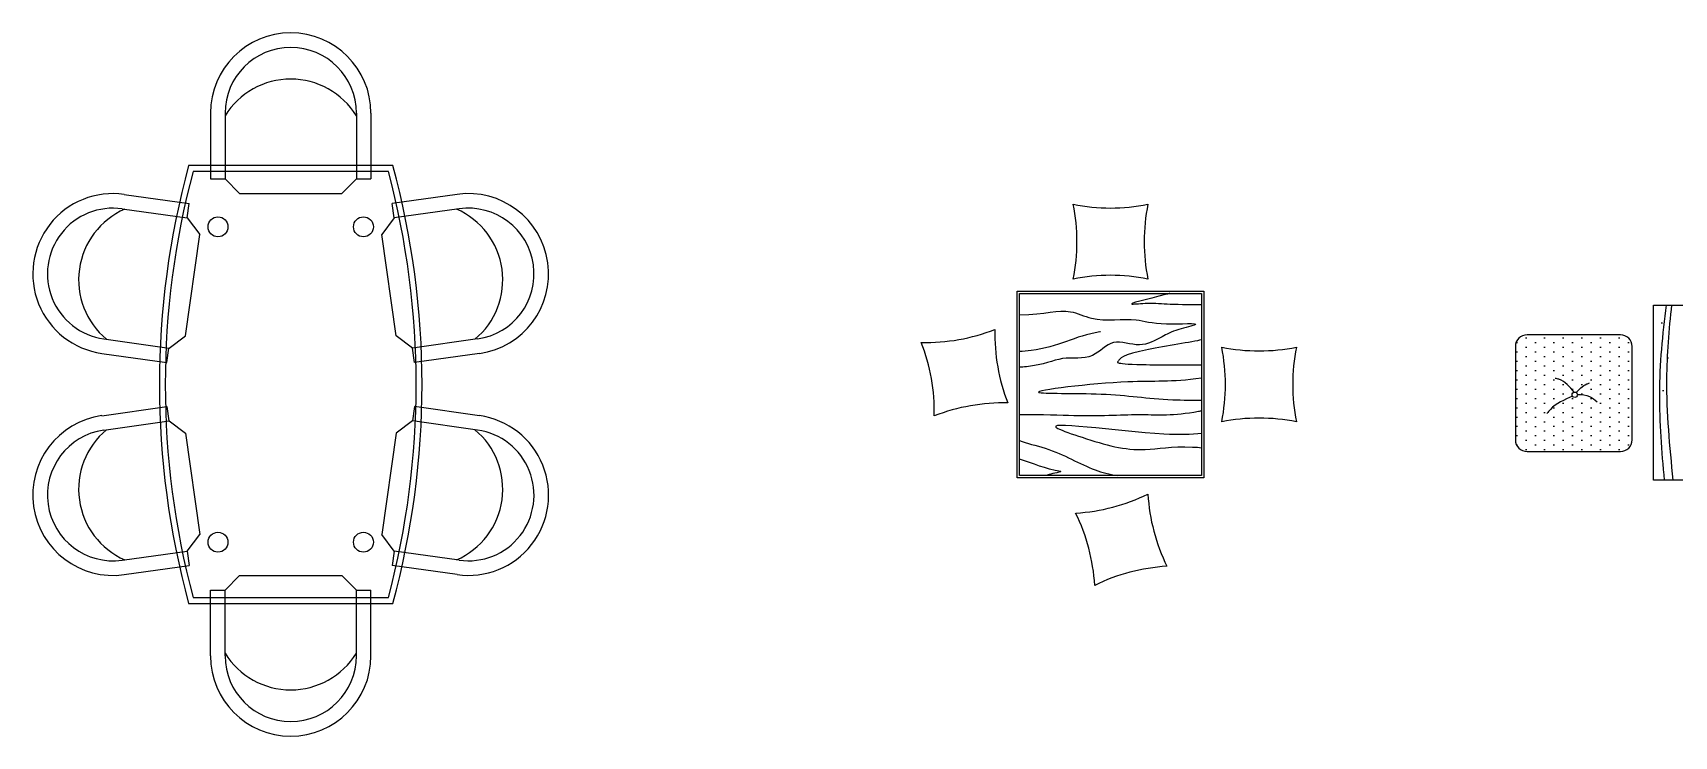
# Model space of a CAD drawing. Header units: inches. Extents: x 3.4 to 45.9, y 14.3 to 39.1.
# Drawn here: x 32.07 to 37.7, y 18.34 to 20.75 of the extents above; entities that cross this region are included whole.
import ezdxf

# ---------------------------------------------------------------- set-up
doc = ezdxf.new("R2010")
doc.units = ezdxf.units.IN
doc.header["$MEASUREMENT"] = 0
for name, color, linetype in [('02', 2, 'Continuous'), ('4', 4, 'Continuous'), ('8', 8, 'Continuous')]:
    doc.layers.add(name, color=color, linetype=linetype)

msp = doc.modelspace()

# ---------------------------------------------------------------- hatches: boundary and pattern name
at = {"layer": '8'}
h = msp.add_hatch(dxfattribs=at)
h.set_pattern_fill('DOTS', color=256, scale=0.51, angle=90, style=0)
h.set_pattern_definition([(90, (-79.981387, -29.286524), (-0.031875, 0.0159375), [0, -0.031875])])
h.paths.add_polyline_path([(38.1128, 20.2551, 0.414214), (38.0728, 20.2951), (37.7528, 20.2951, 0.414214), (37.7128, 20.2551), (37.7128, 19.9351, 0.414214), (37.7528, 19.8951), (38.0728, 19.8951, 0.414214), (38.1128, 19.9351)])
h.paths.add_polyline_path([(38.2968, 19.3462, 0.414214), (38.3368, 19.3062), (38.6568, 19.3062, 0.414214), (38.6968, 19.3462), (38.6968, 19.6662, 0.414214), (38.6568, 19.7062), (38.3368, 19.7062, 0.414214), (38.2968, 19.6662)])
h.paths.add_polyline_path([(37.5147, 19.3162, 0.414214), (37.5547, 19.3562), (37.5547, 19.6762, 0.414214), (37.5147, 19.7162), (37.1947, 19.7162, 0.414214), (37.1547, 19.6762), (37.1547, 19.3562, 0.414214), (37.1947, 19.3162)])
h.paths.add_polyline_path([(38.1257, 19.1058, 0.414214), (38.0857, 19.1458), (37.7657, 19.1458, 0.414214), (37.7257, 19.1058), (37.7257, 18.7858, 0.414214), (37.7657, 18.7458), (38.0857, 18.7458, 0.414214), (38.1257, 18.7858)])
h = msp.add_hatch(dxfattribs=at)
h.set_pattern_fill('AR-SAND', color=256, scale=0.27, style=0)
h.set_pattern_definition([(37.5, (-79.9814, -29.28652), (-0.0170082, 0.5202424), [0, -0.4104, 0, -0.459, 0, -0.43875]), (7.5, (-79.9814, -29.2865), (0.4778397, 0.7619794), [0, -0.2214, 0, -0.3699, 0, -0.14175]), (327.5, (-80.3135, -29.28652), (0.8408183, 0.001528), [0, -0.135, 0, -0.486, 0, -0.6345]), (317.5, (-80.3135, -29.2865), (0.811654, 0.2369724), [0, -0.0675, 0, -0.3186, 0, -0.3645])])
h.paths.add_polyline_path([(37.6278, 19.8182), (37.6278, 19.2182), (38.2278, 19.2182), (38.2278, 19.8182)])
h.paths.add_polyline_path([(38.0668, 19.5954), (38.0668, 19.4853), (37.7826, 19.4853), (37.7826, 19.5954)], flags=16)
h.paths.add_polyline_path([(38.0518, 19.5804), (38.0518, 19.5003), (37.7976, 19.5003), (37.7976, 19.5804)], flags=0)

# ---------------------------------------------------------------- linework, layer by layer
at = {"layer": '02'}
msp.add_lwpolyline([(35.4553, 19.8579), (36.0793, 19.8579), (36.0793, 19.2339), (35.4553, 19.2339)], close=True, dxfattribs=at)
msp.add_circle((37.358, 19.5106), 0.00932, dxfattribs=at)
msp.add_arc((35.5964, 19.247), 0.0008, 279.3323, 80.6677, dxfattribs=at)
for points, knots in [([(35.4553, 19.785), (35.5455, 19.7857), (35.6089, 19.813), (35.7251, 19.7552), (35.8458, 19.7797), (35.9264, 19.7466), (36.1072, 19.7606), (35.9837, 19.7318), (35.939, 19.7063), (35.8652, 19.6665), (35.774, 19.7114), (35.7046, 19.6247), (35.601, 19.6474), (35.5357, 19.61), (35.4614, 19.6053), (35.4553, 19.6049)], [31.769547, 31.769547, 31.769547, 31.769547, 49.395302, 58.837414, 77.942327, 89.871505, 100.291266, 105.577701, 112.562027, 122.881713, 134.038565, 144.632767, 157.551355, 169.852667, 171.533691, 171.533691, 171.533691, 171.533691]), ([(37.671, 19.8182), (37.6583, 19.7175), (37.6394, 19.5171), (37.6552, 19.317), (37.6648, 19.2182)], [6.006844, 6.006844, 6.006844, 6.006844, 36.428834, 66.151267, 66.151267, 66.151267, 66.151267]), ([(37.6897, 19.8182), (37.68, 19.7337), (37.664, 19.5334), (37.6826, 19.3334), (37.6943, 19.2182)], [10.956227, 10.956227, 10.956227, 10.956227, 36.428834, 71.085518, 71.085518, 71.085518, 71.085518]), ([(35.7323, 19.7263), (35.7315, 19.7262), (35.6446, 19.7128), (35.5819, 19.6679), (35.4664, 19.6594), (35.4553, 19.6587)], [90.510305, 90.510305, 90.510305, 90.510305, 90.745706, 117.643026, 121.588165, 121.588165, 121.588165, 121.588165]), ([(36.0793, 19.6988), (36.0474, 19.6911), (35.8048, 19.6552), (35.7975, 19.6269), (35.7853, 19.6197), (35.844, 19.6129), (36.0461, 19.6126), (36.0793, 19.613)], [10.904748, 10.904748, 10.904748, 10.904748, 19.170875, 32.671954, 39.276593, 47.961843, 57.664242, 57.664242, 57.664242, 57.664242]), ([(36.0793, 19.5676), (35.9725, 19.5527), (35.8454, 19.567), (35.3678, 19.5094), (35.7678, 19.5203), (35.9141, 19.4935), (36.0511, 19.492), (36.0793, 19.4924)], [30.457059, 30.457059, 30.457059, 30.457059, 58.723261, 97.17304, 123.911289, 152.133637, 162.661341, 162.661341, 162.661341, 162.661341]), ([(36.0793, 19.4551), (36.0762, 19.4543), (35.9855, 19.4373), (35.8394, 19.4469), (35.7323, 19.4336), (35.5371, 19.443), (35.4553, 19.4419)], [28.342944, 28.342944, 28.342944, 28.342944, 29.194609, 48.683475, 78.191832, 90.579548, 90.579548, 90.579548, 90.579548]), ([(36.0793, 19.3779), (36.0449, 19.3733), (35.8745, 19.372), (35.4628, 19.4348), (35.7258, 19.3454), (35.8535, 19.3092), (35.9824, 19.3364), (36.0712, 19.3303), (36.0793, 19.3292)], [26.40304, 26.40304, 26.40304, 26.40304, 40.422211, 83.188518, 94.278994, 121.850392, 138.545215, 141.094963, 141.094963, 141.094963, 141.094963]), ([(35.4553, 19.3537), (35.4791, 19.3442), (35.5873, 19.3212), (35.6847, 19.2578), (35.764, 19.2381), (35.7898, 19.2339)], [112.96523, 112.96523, 112.96523, 112.96523, 121.98227, 141.96382, 151.271656, 151.271656, 151.271656, 151.271656])]:
    msp.add_open_spline(points, degree=3, knots=knots, dxfattribs=at)
for points, start_tangent in [([(37.3558, 19.5197), (37.304, 19.5636), (37.2905, 19.5665)], (-0.22967, 0.973269)), ([(37.3502, 19.5055), (37.2744, 19.4604), (37.2627, 19.4463)], (-0.83716, -0.546958))]:
    msp.add_spline(points, degree=3, dxfattribs=dict(at, start_tangent=start_tangent))
for points in [[(37.3621, 19.5171), (37.399, 19.5477), (37.4089, 19.5513)], [(37.3672, 19.5118), (37.4088, 19.5045), (37.4348, 19.4868)]]:
    msp.add_spline(points, degree=3, dxfattribs=at)
for points in [[(35.5965, 19.2478), (35.5433, 19.2565), (35.5021, 19.275), (35.4553, 19.2902)], [(35.5965, 19.2462), (35.5777, 19.2431), (35.5605, 19.2388), (35.5439, 19.2339)]]:
    msp.add_open_spline(points, degree=3, dxfattribs=at)
at = {"layer": '4'}
for p, q in [((32.6827, 20.4755), (32.6827, 20.2505)), ((32.7327, 20.4755), (32.7327, 20.2502)), ((33.1827, 20.4755), (33.1827, 20.2502)), ((33.2327, 20.4755), (33.2327, 20.2505)), ((33.3077, 20.2959), (32.6077, 20.2959)), ((33.2924, 20.2759), (32.623, 20.2759)), ((32.6827, 20.2505), (32.7327, 20.2505)), ((32.7327, 20.2502), (32.7824, 20.2005)), ((33.1827, 20.2502), (33.133, 20.2005)), ((33.1827, 20.2505), (33.2327, 20.2505)), ((32.3873, 20.1972), (32.6101, 20.1659)), ((32.7824, 20.2005), (33.133, 20.2005)), ((33.5281, 20.1972), (33.3053, 20.1659)), ((32.3803, 20.1477), (32.6034, 20.1163)), ((32.6031, 20.1164), (32.6101, 20.1659)), ((33.3123, 20.1164), (33.3053, 20.1659)), ((33.5351, 20.1477), (33.312, 20.1163)), ((32.6034, 20.1163), (32.6457, 20.0602)), ((33.312, 20.1163), (33.2697, 20.0602)), ((32.5968, 19.713), (32.6457, 20.0602)), ((33.3186, 19.713), (33.2697, 20.0602)), ((32.3176, 19.7021), (32.5407, 19.6707)), ((32.5407, 19.6707), (32.5968, 19.713)), ((33.3747, 19.6707), (33.3186, 19.713)), ((33.5978, 19.7021), (33.3747, 19.6707)), ((32.3106, 19.6526), (32.5334, 19.6213)), ((32.5334, 19.6213), (32.5404, 19.6708)), ((33.382, 19.6213), (33.375, 19.6708)), ((33.6048, 19.6526), (33.382, 19.6213)), ((32.3106, 19.4391), (32.5334, 19.4705)), ((32.5334, 19.4705), (32.5404, 19.421)), ((33.382, 19.4705), (33.375, 19.421)), ((33.6048, 19.4391), (33.382, 19.4705)), ((32.3176, 19.3896), (32.5407, 19.421)), ((32.5407, 19.421), (32.5968, 19.3788)), ((33.3747, 19.421), (33.3186, 19.3788)), ((33.5978, 19.3896), (33.3747, 19.421)), ((32.5968, 19.3788), (32.6457, 19.0315)), ((33.3186, 19.3788), (33.2697, 19.0315)), ((32.6034, 18.9754), (32.6457, 19.0315)), ((33.312, 18.9754), (33.2697, 19.0315)), ((32.3803, 18.944), (32.6034, 18.9754)), ((32.6031, 18.9754), (32.6101, 18.9259)), ((33.3123, 18.9754), (33.3053, 18.9259)), ((33.5351, 18.944), (33.312, 18.9754)), ((32.3873, 18.8945), (32.6101, 18.9259)), ((33.5281, 18.8945), (33.3053, 18.9259)), ((32.7327, 18.8415), (32.7824, 18.8912)), ((32.7824, 18.8912), (33.133, 18.8912)), ((33.1827, 18.8415), (33.133, 18.8912)), ((32.6077, 18.7959), (33.3077, 18.7959)), ((32.623, 18.8159), (33.2924, 18.8159)), ((32.6827, 18.8412), (32.7327, 18.8412)), ((32.6827, 18.6162), (32.6827, 18.8412)), ((32.7327, 18.6162), (32.7327, 18.8415)), ((33.1827, 18.6162), (33.1827, 18.8415)), ((33.1827, 18.8412), (33.2327, 18.8412)), ((33.2327, 18.6162), (33.2327, 18.8412))]:
    msp.add_line(p, q, dxfattribs=at)
for points in [[(35.4473, 19.8659), (36.0873, 19.8659), (36.0873, 19.2259), (35.4473, 19.2259)], [(37.6278, 19.8182), (38.2278, 19.8182), (38.2278, 19.2182), (37.6278, 19.2182)]]:
    msp.add_lwpolyline(points, close=True, dxfattribs=at)
msp.add_lwpolyline([(37.1947, 19.3162), (37.5147, 19.3162, 0.414214), (37.5547, 19.3562), (37.5547, 19.6762, 0.414214), (37.5147, 19.7162), (37.1947, 19.7162, 0.414214), (37.1547, 19.6762), (37.1547, 19.3562, 0.414214)], format="xyb", close=True, dxfattribs=at)
for centre in [(32.7085, 20.086), (33.2069, 20.086), (32.7085, 19.0057), (33.2069, 19.0057)]:
    msp.add_circle(centre, 0.0341, dxfattribs=at)
for centre, radius, start, end in [((32.9577, 20.4755), 0.275, 0, 180), ((32.9577, 20.4755), 0.225, 0, 180), ((32.9577, 20.3276), 0.2645, 31.7249, 148.2751), ((35.3702, 19.5459), 2.8625, 164.8107, 195.1893), ((35.3702, 19.5459), 2.8425, 165.1188, 194.8812), ((30.5452, 19.5459), 2.8425, 345.1188, 14.8812), ((30.5452, 19.5459), 2.8625, 344.8107, 15.1893), ((32.3489, 19.9249), 0.275, 81.9879, 261.9879), ((33.5665, 19.9249), 0.275, 278.0121, 98.012), ((32.3489, 19.9249), 0.225, 81.9879, 261.9879), ((32.4955, 19.9043), 0.2645, 113.7129, 230.263), ((33.4199, 19.9043), 0.2645, 309.737, 66.2871), ((33.5665, 19.9249), 0.225, 278.0121, 98.012), ((35.7673, 20.7968), 0.6464, 258.5788, 281.4212), ((35.0057, 20.0352), 0.6464, 348.5788, 11.4212), ((36.5289, 20.0352), 0.6464, 168.5788, 191.4212), ((35.7673, 19.2736), 0.6464, 78.5788, 101.4212), ((35.1347, 20.3363), 0.6464, 268.5788, 291.4212), ((34.5169, 19.4541), 0.6464, 358.5788, 21.4212), ((36.017, 19.7186), 0.6464, 178.5788, 201.4212), ((36.2762, 20.3075), 0.6464, 258.5788, 281.4212), ((35.5146, 19.5459), 0.6464, 348.5788, 11.4212), ((37.0378, 19.5459), 0.6464, 168.5788, 191.4212), ((35.3992, 18.8363), 0.6464, 88.5788, 111.4212), ((32.3489, 19.1668), 0.275, 98.0121, 278.0121), ((33.5665, 19.1668), 0.275, 261.9879, 81.988), ((36.2762, 18.7843), 0.6464, 78.5788, 101.4212), ((32.3489, 19.1668), 0.225, 98.0121, 278.0121), ((32.4955, 19.1874), 0.2645, 129.737, 246.2871), ((33.4199, 19.1874), 0.2645, 293.7129, 50.263), ((33.5665, 19.1668), 0.225, 261.9879, 81.988), ((35.6101, 19.7507), 0.6464, 273.3378, 296.1802), ((36.5406, 19.2082), 0.6464, 183.3378, 206.1802), ((35.0676, 18.8202), 0.6464, 3.3378, 26.1802), ((35.9981, 18.2777), 0.6464, 93.3378, 116.1802), ((32.9577, 18.7642), 0.2645, 211.7249, 328.2751), ((32.9577, 18.6162), 0.275, 180, 360), ((32.9577, 18.6162), 0.225, 180, 360)]:
    msp.add_arc(centre, radius, start, end, dxfattribs=at)
msp.add_open_spline([(35.9706, 19.8579), (35.9667, 19.8568), (35.8903, 19.8366), (35.7975, 19.8158), (35.906, 19.827), (35.9646, 19.8202), (36.0512, 19.8199), (36.0793, 19.8203)], degree=3, knots=[18.447922, 18.447922, 18.447922, 18.447922, 19.170875, 32.671954, 39.276593, 47.961843, 57.62406, 57.62406, 57.62406, 57.62406], dxfattribs=at)

doc.saveas('drawing.dxf')
